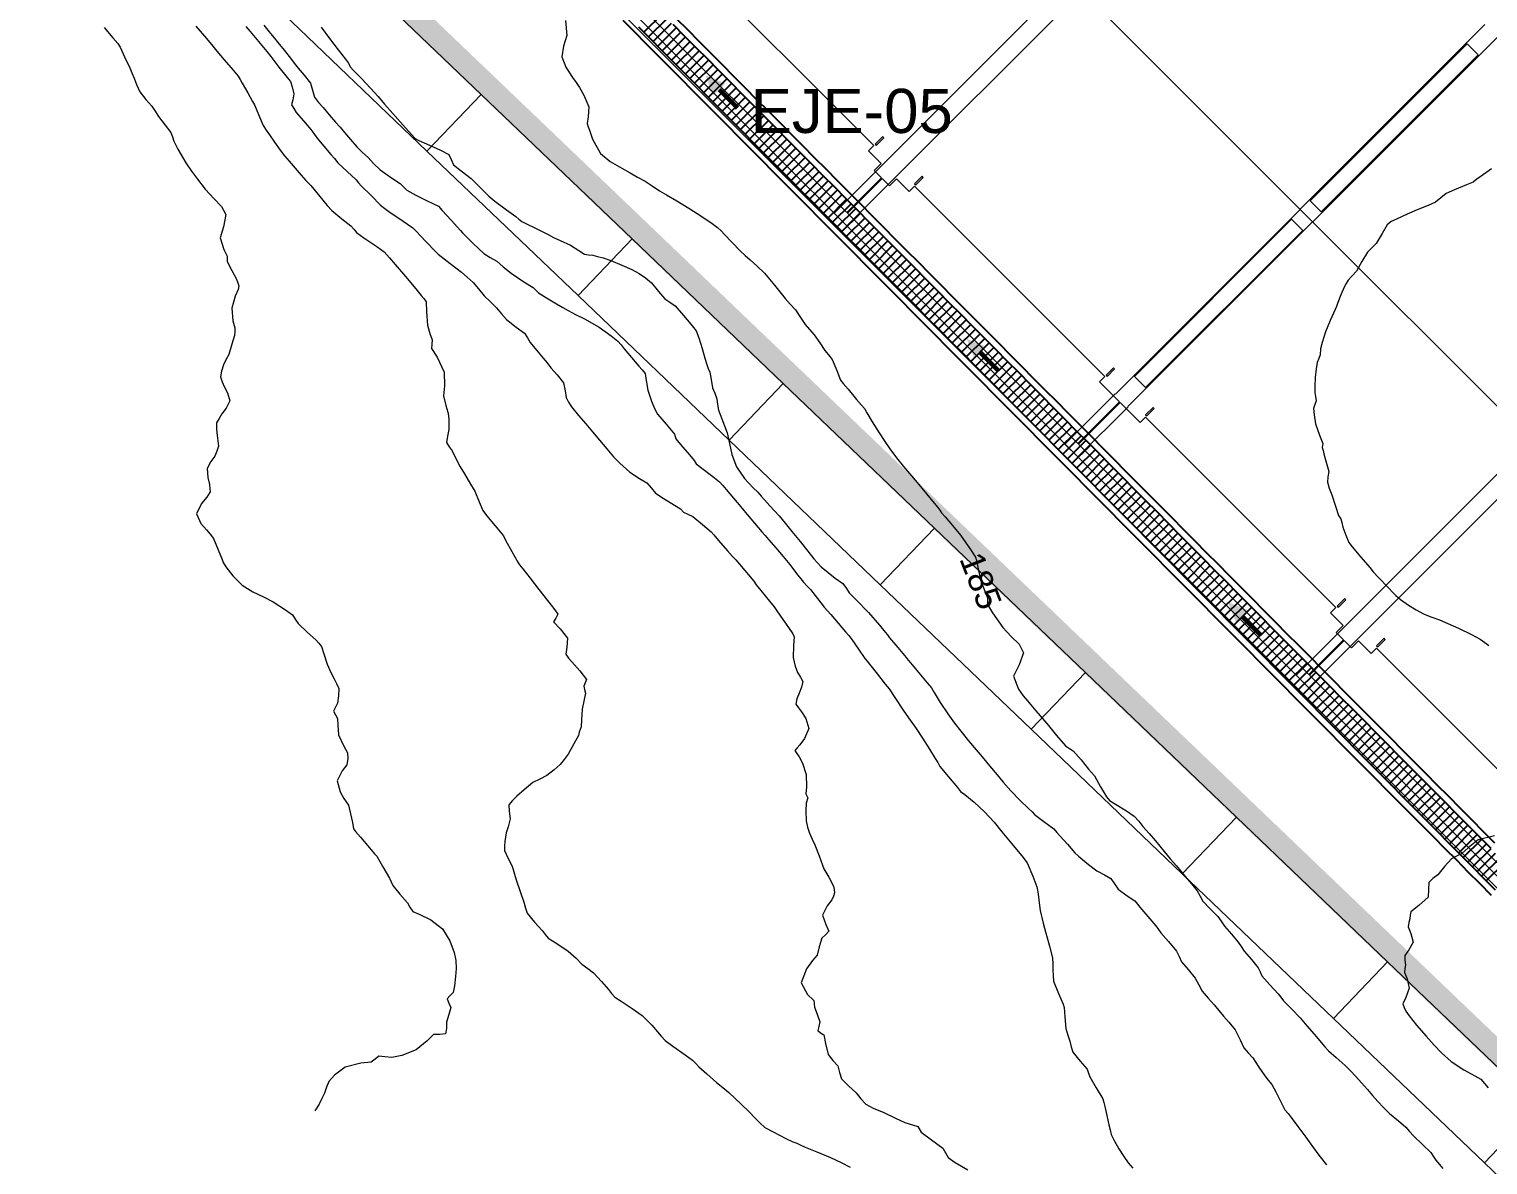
# Model space of a CAD drawing. Header units: metres. Extents: x 354768 to 355417, y 9249536 to 9250102.
# Drawn here: x 354829.6 to 354851.92, y 9249817.13 to 9249834.51 of the extents above; entities that cross this region are included whole.
import ezdxf
from ezdxf.enums import TextEntityAlignment as Align

# ---------------------------------------------------------------- set-up
doc = ezdxf.new("R2010")
doc.units = ezdxf.units.M
doc.header["$LTSCALE"] = 0.25
doc.linetypes.add('DASHED', pattern=[1.524, 1.27, -0.254])
for name, color, linetype, lineweight in [('ARQ-BASE', 8, 'CONTINUOUS', 13), ('ARQ-TECHO', 8, 'CONTINUOUS', 13), ('ARQ-VEREDA', 9, 'CONTINUOUS', 9), ('CUNETA-S1', 5, 'CONTINUOUS', 35), ('LIMITE-INTERV', 1, 'DASHED', 70)]:
    doc.layers.add(name, color=color, linetype=linetype, lineweight=lineweight)
for name, color, linetype, true_color in [('CUN-FLUJO', 1, 'CONTINUOUS', 0xe60000), ('CUN-REJ-BORDE', 4, 'CONTINUOUS', 0x00aae6), ('CUN-REJ-PLATINA', 4, 'CONTINUOUS', 0x78cdf0), ('CURVAS-TXT', 33, 'CONTINUOUS', 0x966e46)]:
    doc.layers.add(name, color=color, linetype=linetype, true_color=true_color)
doc.layers.add('CURVAS', color=33, linetype='CONTINUOUS', lineweight=13, true_color=0xb08860)
doc.layers.add('NUDOS', color=7, linetype='CONTINUOUS')
doc.layers.add('TEXTOS', color=7, linetype='CONTINUOUS')
doc.styles.get("Standard").update_dxf_attribs({"font": 'arial.ttf'})

# ---------------------------------------------------------------- blocks, each defined once
blk = doc.blocks.new('ARQUITECTURA_BASE')
at = {"layer": 'ARQ-BASE'}
for points in [[(354849.202, 9249831.883), (354851.607, 9249834.287)], [(354851.607, 9249834.287), (354851.776, 9249834.117)], [(354851.776, 9249834.117), (354849.372, 9249831.713)], [(354849.372, 9249831.713), (354849.202, 9249831.883)], [(354846.515, 9249829.196), (354848.92, 9249831.6)], [(354848.92, 9249831.6), (354849.089, 9249831.43)], [(354849.089, 9249831.43), (354846.685, 9249829.026)], [(354846.685, 9249829.026), (354846.515, 9249829.196)]]:
    blk.add_lwpolyline(points, dxfattribs=at)
at = {"layer": 'ARQ-TECHO'}
for points in [[(354856.217, 9249824.586), (354834.236, 9249846.566)], [(354852.529, 9249820.898), (354830.457, 9249842.97)], [(354852.529, 9249821.082), (354830.641, 9249842.97)], [(354841.916, 9249831.696), (354849.955, 9249839.735)], [(354850.153, 9249839.537), (354842.114, 9249831.498)], [(354846.222, 9249828.924), (354851.879, 9249834.581)], [(354852.07, 9249834.39), (354846.413, 9249828.733)], [(354848.987, 9249824.625), (354857.026, 9249832.663)], [(354857.224, 9249832.465), (354849.185, 9249824.427)], [(354842.114, 9249831.498), (354841.916, 9249831.696)], [(354845.451, 9249828.16), (354846.218, 9249828.927)], [(354846.218, 9249828.927), (354846.222, 9249828.924)], [(354846.416, 9249828.729), (354845.649, 9249827.962)], [(354846.413, 9249828.733), (354846.416, 9249828.729)], [(354845.649, 9249827.962), (354845.451, 9249828.16)], [(354849.185, 9249824.427), (354848.987, 9249824.625)]]:
    blk.add_lwpolyline(points, dxfattribs=at)
for points in [[(354842.676, 9249832.845), (354842.658, 9249832.862), (354842.545, 9249832.749), (354842.563, 9249832.732), (354842.676, 9249832.845)], [(354843.28, 9249832.24), (354843.263, 9249832.258), (354843.15, 9249832.145), (354843.167, 9249832.127), (354843.28, 9249832.24)], [(354846.211, 9249829.309), (354846.194, 9249829.327), (354846.081, 9249829.214), (354846.098, 9249829.196), (354846.211, 9249829.309)], [(354846.816, 9249828.705), (354846.798, 9249828.722), (354846.685, 9249828.609), (354846.703, 9249828.591), (354846.816, 9249828.705)], [(354849.747, 9249825.774), (354849.729, 9249825.791), (354849.616, 9249825.678), (354849.634, 9249825.66), (354849.747, 9249825.774)], [(354850.351, 9249825.169), (354850.334, 9249825.187), (354850.221, 9249825.074), (354850.238, 9249825.056), (354850.351, 9249825.169)]]:
    blk.add_lwpolyline(points, close=True, dxfattribs=at)
at = {"layer": 'ARQ-VEREDA'}
for points in [[(354833.374, 9249834.857), (354835.686, 9249832.645), (354836.516, 9249833.512), (354834.204, 9249835.724), (354833.374, 9249834.857)], [(354835.686, 9249832.645), (354837.998, 9249830.432), (354838.828, 9249831.299), (354836.516, 9249833.512), (354835.686, 9249832.645)], [(354837.998, 9249830.432), (354840.31, 9249828.22), (354841.14, 9249829.087), (354838.828, 9249831.299), (354837.998, 9249830.432)], [(354840.31, 9249828.22), (354842.622, 9249826.007), (354843.452, 9249826.874), (354841.14, 9249829.087), (354840.31, 9249828.22)], [(354842.622, 9249826.007), (354844.934, 9249823.795), (354845.764, 9249824.662), (354843.452, 9249826.874), (354842.622, 9249826.007)], [(354844.934, 9249823.795), (354847.246, 9249821.583), (354848.076, 9249822.45), (354845.764, 9249824.662), (354844.934, 9249823.795)], [(354847.246, 9249821.583), (354849.558, 9249819.37), (354850.388, 9249820.237), (354848.076, 9249822.45), (354847.246, 9249821.583)], [(354849.558, 9249819.37), (354851.87, 9249817.158), (354852.7, 9249818.025), (354850.388, 9249820.237), (354849.558, 9249819.37)], [(354851.87, 9249817.158), (354854.182, 9249814.945), (354855.012, 9249815.812), (354852.7, 9249818.025), (354851.87, 9249817.158)]]:
    blk.add_lwpolyline(points, close=True, dxfattribs=at)
for points in [[(354839.614, 9249835.645), (354842.527, 9249832.732)], [(354842.112, 9249831.704), (354838.587, 9249835.229)], [(354842.527, 9249832.732), (354842.442, 9249832.647)], [(354842.442, 9249832.647), (354842.637, 9249832.452)], [(354842.637, 9249832.452), (354842.531, 9249832.346)], [(354842.642, 9249832.235), (354842.112, 9249831.704)], [(354842.531, 9249832.346), (354842.642, 9249832.235)], [(354842.653, 9249832.224), (354842.123, 9249831.694)], [(354842.764, 9249832.113), (354842.653, 9249832.224)], [(354842.87, 9249832.219), (354842.764, 9249832.113)], [(354843.065, 9249832.024), (354842.87, 9249832.219)], [(354843.15, 9249832.109), (354843.065, 9249832.024)], [(354846.063, 9249829.196), (354843.15, 9249832.109)], [(354842.123, 9249831.694), (354845.647, 9249828.169)], [(354845.978, 9249829.111), (354846.063, 9249829.196)], [(354846.284, 9249828.805), (354845.978, 9249829.111)], [(354845.647, 9249828.169), (354846.284, 9249828.805)], [(354845.658, 9249828.158), (354846.294, 9249828.795)], [(354846.294, 9249828.795), (354846.6, 9249828.489)], [(354846.6, 9249828.489), (354846.685, 9249828.574)], [(354846.685, 9249828.574), (354849.598, 9249825.66)], [(354849.183, 9249824.633), (354845.658, 9249828.158)], [(354849.598, 9249825.66), (354849.514, 9249825.576)], [(354849.514, 9249825.576), (354849.708, 9249825.381)], [(354849.708, 9249825.381), (354849.602, 9249825.275)], [(354849.713, 9249825.164), (354849.183, 9249824.633)], [(354849.724, 9249825.153), (354849.194, 9249824.623)], [(354849.602, 9249825.275), (354849.713, 9249825.164)], [(354849.835, 9249825.042), (354849.724, 9249825.153)], [(354849.941, 9249825.148), (354849.835, 9249825.042)], [(354850.136, 9249824.953), (354849.941, 9249825.148)], [(354850.221, 9249825.038), (354850.136, 9249824.953)], [(354853.134, 9249822.125), (354850.221, 9249825.038)], [(354849.194, 9249824.623), (354852.724, 9249821.093)]]:
    blk.add_lwpolyline(points, dxfattribs=at)
blk = doc.blocks.new('CURVAS_DE_NIVEL')
at = {"layer": 'CURVAS'}
for points in [[(354830.746, 9249834.534), (354830.879, 9249834.377), (354830.952, 9249834.29), (354830.991, 9249834.235), (354831.059, 9249834.089), (354831.137, 9249833.919), (354831.171, 9249833.84), (354831.204, 9249833.761), (354831.239, 9249833.664), (354831.289, 9249833.551), (354831.383, 9249833.436), (354831.473, 9249833.334), (354831.525, 9249833.253), (354831.577, 9249833.172), (354831.678, 9249833.043), (354831.767, 9249832.927), (354831.789, 9249832.863), (354831.81, 9249832.797), (354831.872, 9249832.675), (354831.993, 9249832.464), (354832.081, 9249832.336), (354832.174, 9249832.213), (354832.292, 9249832.062), (354832.427, 9249831.915), (354832.541, 9249831.798), (354832.606, 9249831.673), (354832.571, 9249831.485), (354832.519, 9249831.317), (354832.576, 9249831.138), (354832.629, 9249831.038), (354832.627, 9249830.953), (354832.698, 9249830.819), (354832.772, 9249830.682), (354832.79, 9249830.63), (354832.804, 9249830.584), (354832.796, 9249830.525), (354832.75, 9249830.424), (354832.697, 9249830.238), (354832.717, 9249830.045), (354832.746, 9249829.938), (354832.744, 9249829.879), (354832.74, 9249829.824), (354832.701, 9249829.691), (354832.651, 9249829.532), (354832.61, 9249829.451), (354832.57, 9249829.371), (354832.542, 9249829.276), (354832.527, 9249829.188), (354832.552, 9249829.113), (354832.584, 9249829.039), (354832.633, 9249828.942), (354832.668, 9249828.821), (354832.613, 9249828.707), (354832.548, 9249828.621), (354832.504, 9249828.553), (354832.467, 9249828.483), (354832.466, 9249828.389), (354832.473, 9249828.291), (354832.485, 9249828.207), (354832.493, 9249828.126), (354832.471, 9249828.049), (354832.44, 9249827.974), (354832.379, 9249827.891), (354832.32, 9249827.786), (354832.334, 9249827.647), (354832.359, 9249827.541), (354832.364, 9249827.482), (354832.367, 9249827.427), (354832.316, 9249827.345), (354832.234, 9249827.249), (354832.158, 9249827.09), (354832.227, 9249826.946), (354832.313, 9249826.848), (354832.368, 9249826.781), (354832.42, 9249826.713), (354832.491, 9249826.541), (354832.549, 9249826.393), (354832.568, 9249826.346), (354832.61, 9249826.282), (354832.716, 9249826.145), (354832.859, 9249826.001), (354833.019, 9249825.897), (354833.183, 9249825.82), (354833.332, 9249825.745), (354833.522, 9249825.623), (354833.628, 9249825.546), (354833.671, 9249825.48), (354833.713, 9249825.412), (354833.853, 9249825.283), (354833.99, 9249825.16), (354834.033, 9249825.112), (354834.072, 9249825.062), (354834.109, 9249824.947), (354834.16, 9249824.791), (354834.217, 9249824.664), (354834.263, 9249824.568), (354834.303, 9249824.495), (354834.337, 9249824.421), (354834.332, 9249824.304), (354834.317, 9249824.195), (354834.284, 9249824.132), (354834.257, 9249824.073), (354834.285, 9249824.017), (354834.318, 9249823.961), (354834.32, 9249823.858), (354834.334, 9249823.711), (354834.41, 9249823.548), (354834.471, 9249823.436), (354834.473, 9249823.345), (354834.46, 9249823.25), (354834.389, 9249823.159), (354834.314, 9249823.003), (354834.359, 9249822.839), (354834.416, 9249822.736), (354834.45, 9249822.685), (354834.483, 9249822.634), (354834.517, 9249822.5), (354834.548, 9249822.37), (354834.56, 9249822.273), (354834.594, 9249822.232), (354834.67, 9249822.143), (354834.807, 9249821.98), (354834.882, 9249821.89), (354834.917, 9249821.85), (354835.011, 9249821.689), (354835.111, 9249821.516), (354835.136, 9249821.459), (354835.162, 9249821.403), (354835.271, 9249821.273), (354835.386, 9249821.138), (354835.426, 9249821.071), (354835.469, 9249821.008), (354835.564, 9249820.966), (354835.744, 9249820.879), (354835.922, 9249820.74), (354836.037, 9249820.557), (354836.101, 9249820.379), (354836.129, 9249820.256), (354836.133, 9249820.134), (354836.121, 9249820.011), (354836.106, 9249819.867), (354836.087, 9249819.767), (354836.038, 9249819.717), (354835.994, 9249819.667), (354836.02, 9249819.603), (354836.05, 9249819.535), (354836.021, 9249819.43), (354835.985, 9249819.312), (354835.983, 9249819.215), (354835.969, 9249819.132), (354835.883, 9249819.124), (354835.786, 9249819.121), (354835.69, 9249819.026), (354835.522, 9249818.887), (354835.303, 9249818.804), (354835.146, 9249818.773), (354835.04, 9249818.782), (354834.951, 9249818.789), (354834.891, 9249818.746), (354834.831, 9249818.701), (354834.672, 9249818.682), (354834.435, 9249818.624), (354834.271, 9249818.503), (354834.184, 9249818.402), (354834.148, 9249818.315), (354834.118, 9249818.225), (354834.078, 9249818.142), (354834.037, 9249818.059), (354833.97, 9249817.955)], [(354832.15, 9249834.558), (354832.282, 9249834.403), (354832.389, 9249834.275), (354832.472, 9249834.176), (354832.584, 9249834.043), (354832.721, 9249833.882), (354832.794, 9249833.793), (354832.827, 9249833.738), (354832.859, 9249833.682), (354832.942, 9249833.537), (354833.018, 9249833.404), (354833.046, 9249833.351), (354833.105, 9249833.205), (354833.177, 9249833.036), (354833.226, 9249832.964), (354833.278, 9249832.894), (354833.352, 9249832.783), (354833.437, 9249832.659), (354833.506, 9249832.574), (354833.577, 9249832.492), (354833.668, 9249832.384), (354833.759, 9249832.276), (354833.833, 9249832.196), (354833.907, 9249832.115), (354834.002, 9249832.003), (354834.094, 9249831.893), (354834.16, 9249831.811), (354834.229, 9249831.733), (354834.384, 9249831.608), (354834.521, 9249831.502), (354834.565, 9249831.45), (354834.609, 9249831.399), (354834.722, 9249831.318), (354834.918, 9249831.183), (354835.03, 9249831.103), (354835.071, 9249831.058), (354835.112, 9249831.01), (354835.2, 9249830.909), (354835.359, 9249830.724), (354835.515, 9249830.535), (354835.599, 9249830.432), (354835.638, 9249830.386), (354835.673, 9249830.339), (354835.68, 9249830.182), (354835.693, 9249829.982), (354835.732, 9249829.851), (354835.764, 9249829.757), (354835.759, 9249829.689), (354835.755, 9249829.622), (354835.84, 9249829.488), (354835.947, 9249829.258), (354835.953, 9249829.053), (354835.939, 9249828.897), (354835.973, 9249828.749), (354836.003, 9249828.65), (354836.013, 9249828.593), (354836.022, 9249828.535), (354836.022, 9249828.463), (354836.019, 9249828.382), (354835.999, 9249828.282), (354835.985, 9249828.183), (354836.024, 9249828.118), (354836.071, 9249828.054), (354836.124, 9249827.947), (354836.192, 9249827.811), (354836.259, 9249827.702), (354836.318, 9249827.609), (354836.369, 9249827.523), (354836.418, 9249827.437), (354836.485, 9249827.276), (354836.54, 9249827.142), (354836.599, 9249827.067), (354836.729, 9249826.909), (354836.856, 9249826.754), (354836.889, 9249826.687), (354836.984, 9249826.518), (354837.077, 9249826.352), (354837.104, 9249826.309), (354837.152, 9249826.248), (354837.264, 9249826.105), (354837.397, 9249825.934), (354837.53, 9249825.766), (354837.642, 9249825.624), (354837.689, 9249825.554), (354837.656, 9249825.497), (354837.623, 9249825.439), (354837.722, 9249825.332), (354837.836, 9249825.187), (354837.829, 9249825.049), (354837.811, 9249824.944), (354837.854, 9249824.884), (354837.905, 9249824.826), (354838.024, 9249824.689), (354838.13, 9249824.559), (354838.109, 9249824.508), (354838.085, 9249824.456), (354838.098, 9249824.402), (354838.112, 9249824.347), (354838.091, 9249824.25), (354838.062, 9249824.103), (354838.049, 9249823.94), (354838.044, 9249823.832), (354838.015, 9249823.752), (354838.003, 9249823.701), (354837.935, 9249823.572), (354837.847, 9249823.412), (354837.788, 9249823.332), (354837.723, 9249823.257), (354837.631, 9249823.173), (354837.519, 9249823.085), (354837.411, 9249823.032), (354837.304, 9249822.979), (354837.172, 9249822.869), (354837.063, 9249822.769), (354836.993, 9249822.706), (354836.937, 9249822.638), (354836.944, 9249822.539), (354836.957, 9249822.423), (354836.927, 9249822.304), (354836.897, 9249822.211), (354836.887, 9249822.143), (354836.879, 9249822.075), (354836.874, 9249822.006), (354836.874, 9249821.937), (354836.929, 9249821.818), (354836.983, 9249821.711), (354837.003, 9249821.646), (354837.024, 9249821.578), (354837.053, 9249821.489), (354837.112, 9249821.311), (354837.172, 9249821.135), (354837.194, 9249821.057), (354837.221, 9249820.981), (354837.333, 9249820.844), (354837.447, 9249820.713), (354837.494, 9249820.655), (354837.543, 9249820.599), (354837.672, 9249820.517), (354837.849, 9249820.398), (354837.967, 9249820.289), (354838.058, 9249820.2), (354838.147, 9249820.135), (354838.234, 9249820.068), (354838.358, 9249819.932), (354838.463, 9249819.811), (354838.512, 9249819.75), (354838.563, 9249819.692), (354838.657, 9249819.632), (354838.827, 9249819.523), (354838.981, 9249819.412), (354839.128, 9249819.264), (354839.212, 9249819.164), (354839.27, 9249819.097), (354839.331, 9249819.032), (354839.449, 9249818.945), (354839.639, 9249818.81), (354839.75, 9249818.73), (354839.799, 9249818.68), (354839.847, 9249818.629), (354839.967, 9249818.519), (354840.117, 9249818.386), (354840.212, 9249818.311), (354840.307, 9249818.235), (354840.4, 9249818.149), (354840.499, 9249818.054), (354840.615, 9249817.941), (354840.71, 9249817.845), (354840.782, 9249817.771), (354840.857, 9249817.702), (354840.986, 9249817.631), (354841.18, 9249817.533), (354841.284, 9249817.482), (354841.348, 9249817.462), (354841.4, 9249817.432), (354841.476, 9249817.401), (354841.652, 9249817.329), (354841.86, 9249817.239), (354842.026, 9249817.162), (354842.164, 9249817.094)], [(354832.915, 9249834.549), (354832.978, 9249834.472), (354833.107, 9249834.319), (354833.236, 9249834.166), (354833.295, 9249834.09), (354833.421, 9249833.93), (354833.544, 9249833.772), (354833.595, 9249833.71), (354833.623, 9249833.627), (354833.649, 9249833.521), (354833.631, 9249833.431), (354833.615, 9249833.353), (354833.646, 9249833.294), (354833.686, 9249833.237), (354833.795, 9249833.107), (354833.909, 9249832.973), (354833.955, 9249832.911), (354834.001, 9249832.848), (354834.107, 9249832.721), (354834.217, 9249832.592), (354834.269, 9249832.529), (354834.323, 9249832.466), (354834.466, 9249832.331), (354834.6, 9249832.205), (354834.639, 9249832.158), (354834.678, 9249832.112), (354834.83, 9249831.962), (354834.977, 9249831.818), (354835.04, 9249831.763), (354835.123, 9249831.706), (354835.256, 9249831.615), (354835.388, 9249831.526), (354835.47, 9249831.471), (354835.519, 9249831.417), (354835.665, 9249831.266), (354835.816, 9249831.109), (354835.858, 9249831.069), (354835.902, 9249831.029), (354836.04, 9249830.922), (354836.212, 9249830.789), (354836.303, 9249830.713), (354836.391, 9249830.633), (354836.473, 9249830.536), (354836.562, 9249830.43), (354836.659, 9249830.335), (354836.749, 9249830.247), (354836.825, 9249830.154), (354836.904, 9249830.064), (354837.052, 9249829.95), (354837.177, 9249829.856), (354837.222, 9249829.786), (354837.265, 9249829.715), (354837.362, 9249829.598), (354837.466, 9249829.477), (354837.523, 9249829.402), (354837.581, 9249829.327), (354837.679, 9249829.22), (354837.776, 9249829.095), (354837.803, 9249828.973), (354837.817, 9249828.872), (354837.853, 9249828.8), (354837.896, 9249828.73), (354838.005, 9249828.599), (354838.115, 9249828.47), (354838.167, 9249828.409), (354838.218, 9249828.348), (354838.328, 9249828.218), (354838.438, 9249828.087), (354838.489, 9249828.026), (354838.54, 9249827.966), (354838.637, 9249827.868), (354838.791, 9249827.731), (354838.94, 9249827.635), (354839.049, 9249827.567), (354839.116, 9249827.488), (354839.183, 9249827.408), (354839.3, 9249827.33), (354839.473, 9249827.224), (354839.565, 9249827.169), (354839.612, 9249827.116), (354839.676, 9249827.089), (354839.756, 9249827.052), (354839.905, 9249826.93), (354840.035, 9249826.818), (354840.075, 9249826.77), (354840.15, 9249826.684), (354840.287, 9249826.528), (354840.363, 9249826.441), (354840.413, 9249826.387), (354840.551, 9249826.223), (354840.688, 9249826.06), (354840.725, 9249826.005), (354840.797, 9249825.917), (354840.927, 9249825.756), (354840.998, 9249825.668), (354841.031, 9249825.624), (354841.097, 9249825.528), (354841.22, 9249825.353), (354841.286, 9249825.257), (354841.308, 9249825.211), (354841.297, 9249825.078), (354841.293, 9249824.892), (354841.323, 9249824.762), (354841.357, 9249824.663), (354841.403, 9249824.594), (354841.441, 9249824.525), (354841.417, 9249824.44), (354841.381, 9249824.349), (354841.349, 9249824.259), (354841.331, 9249824.18), (354841.372, 9249824.121), (354841.42, 9249824.062), (354841.483, 9249823.96), (354841.532, 9249823.808), (354841.466, 9249823.652), (354841.395, 9249823.556), (354841.353, 9249823.513), (354841.317, 9249823.471), (354841.346, 9249823.424), (354841.381, 9249823.375), (354841.432, 9249823.274), (354841.491, 9249823.101), (354841.494, 9249822.916), (354841.484, 9249822.808), (354841.516, 9249822.744), (354841.492, 9249822.666), (354841.486, 9249822.544), (354841.487, 9249822.392), (354841.511, 9249822.297), (354841.543, 9249822.204), (354841.581, 9249822.115), (354841.621, 9249822.026), (354841.687, 9249821.856), (354841.741, 9249821.717), (354841.762, 9249821.659), (354841.835, 9249821.529), (354841.91, 9249821.393), (354841.919, 9249821.342), (354841.923, 9249821.29), (354841.906, 9249821.238), (354841.884, 9249821.184), (354841.813, 9249821.093), (354841.741, 9249820.951), (354841.788, 9249820.805), (354841.838, 9249820.704), (354841.787, 9249820.651), (354841.73, 9249820.597), (354841.691, 9249820.463), (354841.658, 9249820.339), (354841.624, 9249820.296), (354841.589, 9249820.254), (354841.494, 9249820.127), (354841.413, 9249819.914), (354841.512, 9249819.736), (354841.608, 9249819.643), (354841.613, 9249819.593), (354841.617, 9249819.542), (354841.659, 9249819.433), (354841.7, 9249819.316), (354841.682, 9249819.246), (354841.667, 9249819.183), (354841.711, 9249819.15), (354841.759, 9249819.116), (354841.785, 9249818.983), (354841.827, 9249818.815), (354841.9, 9249818.725), (354841.972, 9249818.642), (354842.001, 9249818.541), (354842.031, 9249818.442), (354842.137, 9249818.335), (354842.256, 9249818.228), (354842.326, 9249818.138), (354842.401, 9249818.056), (354842.517, 9249817.997), (354842.677, 9249817.929), (354842.859, 9249817.84), (354842.998, 9249817.775), (354843.116, 9249817.74), (354843.2, 9249817.715), (354843.25, 9249817.629), (354843.41, 9249817.512), (354843.581, 9249817.382), (354843.62, 9249817.31), (354843.661, 9249817.239), (354843.768, 9249817.162), (354843.962, 9249817.05)], [(354833.187, 9249834.571), (354833.289, 9249834.445), (354833.347, 9249834.377), (354833.405, 9249834.308), (354833.499, 9249834.188), (354833.596, 9249834.064), (354833.654, 9249833.989), (354833.713, 9249833.914), (354833.808, 9249833.806), (354833.903, 9249833.683), (354833.935, 9249833.575), (354833.964, 9249833.471), (354834.027, 9249833.389), (354834.098, 9249833.312), (354834.191, 9249833.201), (354834.286, 9249833.089), (354834.356, 9249833.009), (354834.426, 9249832.929), (354834.513, 9249832.823), (354834.611, 9249832.709), (354834.696, 9249832.626), (354834.784, 9249832.544), (354834.87, 9249832.452), (354834.969, 9249832.356), (354835.142, 9249832.236), (354835.277, 9249832.147), (354835.326, 9249832.096), (354835.376, 9249832.046), (354835.516, 9249831.971), (354835.678, 9249831.89), (354835.786, 9249831.839), (354835.862, 9249831.802), (354835.92, 9249831.737), (354836.057, 9249831.585), (354836.197, 9249831.43), (354836.232, 9249831.391), (354836.268, 9249831.353), (354836.394, 9249831.228), (354836.554, 9249831.077), (354836.653, 9249831.016), (354836.753, 9249830.957), (354836.852, 9249830.874), (354836.972, 9249830.775), (354837.169, 9249830.645), (354837.311, 9249830.554), (354837.352, 9249830.516), (354837.394, 9249830.477), (354837.517, 9249830.399), (354837.667, 9249830.306), (354837.767, 9249830.248), (354837.845, 9249830.204), (354837.903, 9249830.174), (354837.961, 9249830.144), (354838.098, 9249830.076), (354838.321, 9249829.951), (354838.507, 9249829.818), (354838.608, 9249829.734), (354838.657, 9249829.678), (354838.704, 9249829.62), (354838.817, 9249829.486), (354838.931, 9249829.352), (354838.981, 9249829.296), (354839.027, 9249829.238), (354839.043, 9249829.133), (354839.066, 9249828.985), (354839.122, 9249828.816), (354839.166, 9249828.702), (354839.215, 9249828.618), (354839.347, 9249828.462), (354839.476, 9249828.309), (354839.495, 9249828.239), (354839.568, 9249828.151), (354839.702, 9249827.993), (354839.775, 9249827.907), (354839.805, 9249827.858), (354839.895, 9249827.79), (354840.063, 9249827.663), (354840.165, 9249827.582), (354840.216, 9249827.524), (354840.265, 9249827.464), (354840.376, 9249827.332), (354840.488, 9249827.2), (354840.538, 9249827.141), (354840.589, 9249827.081), (354840.7, 9249826.95), (354840.811, 9249826.818), (354840.861, 9249826.759), (354840.911, 9249826.699), (354841.023, 9249826.57), (354841.137, 9249826.439), (354841.189, 9249826.378), (354841.241, 9249826.316), (354841.344, 9249826.18), (354841.447, 9249826.047), (354841.501, 9249825.991), (354841.555, 9249825.935), (354841.662, 9249825.798), (354841.767, 9249825.662), (354841.817, 9249825.608), (354841.868, 9249825.553), (354841.981, 9249825.419), (354842.094, 9249825.284), (354842.143, 9249825.228), (354842.19, 9249825.171), (354842.292, 9249825.021), (354842.388, 9249824.878), (354842.424, 9249824.835), (354842.46, 9249824.793), (354842.58, 9249824.638), (354842.698, 9249824.485), (354842.759, 9249824.413), (354842.835, 9249824.295), (354842.983, 9249824.071), (354843.079, 9249823.935), (354843.171, 9249823.807), (354843.271, 9249823.661), (354843.379, 9249823.491), (354843.466, 9249823.348), (354843.503, 9249823.285), (354843.533, 9249823.227), (354843.669, 9249823.066), (354843.806, 9249822.904), (354843.854, 9249822.844), (354843.918, 9249822.794), (354844.06, 9249822.678), (354844.221, 9249822.531), (354844.366, 9249822.372), (354844.485, 9249822.226), (354844.56, 9249822.131), (354844.635, 9249822.042), (354844.709, 9249821.953), (354844.79, 9249821.859), (354844.871, 9249821.749), (354844.96, 9249821.547), (354845.022, 9249821.381), (354845.034, 9249821.306), (354845.043, 9249821.23), (354845.054, 9249821.136), (354845.071, 9249821.022), (354845.119, 9249820.828), (354845.16, 9249820.675), (354845.175, 9249820.624), (354845.216, 9249820.476), (354845.26, 9249820.296), (354845.264, 9249820.2), (354845.265, 9249820.11), (354845.268, 9249820.024), (354845.275, 9249819.94), (354845.351, 9249819.752), (354845.422, 9249819.588), (354845.437, 9249819.537), (354845.447, 9249819.394), (354845.464, 9249819.214), (354845.495, 9249819.114), (354845.527, 9249819.023), (354845.546, 9249818.935), (354845.57, 9249818.851), (354845.683, 9249818.713), (354845.79, 9249818.59), (354845.811, 9249818.532), (354845.831, 9249818.473), (354845.93, 9249818.305), (354846.028, 9249818.137), (354846.045, 9249818.08), (354846.059, 9249818.023), (354846.091, 9249817.885), (354846.124, 9249817.739), (354846.14, 9249817.666), (354846.159, 9249817.594), (354846.206, 9249817.499), (354846.277, 9249817.371), (354846.351, 9249817.257), (354846.42, 9249817.16), (354846.487, 9249817.076)], [(354834.065, 9249834.54), (354834.196, 9249834.368), (354834.327, 9249834.196), (354834.437, 9249834.052), (354834.484, 9249833.989), (354834.51, 9249833.932), (354834.562, 9249833.878), (354834.682, 9249833.754), (354834.822, 9249833.605), (354834.938, 9249833.478), (354835.038, 9249833.364), (354835.164, 9249833.221), (354835.318, 9249833.047), (354835.448, 9249832.9), (354835.505, 9249832.837), (354835.561, 9249832.804), (354835.677, 9249832.754), (354835.892, 9249832.657), (354836.022, 9249832.59), (354836.057, 9249832.513), (354836.09, 9249832.432), (354836.21, 9249832.34), (354836.364, 9249832.224), (354836.46, 9249832.129), (354836.547, 9249832.039), (354836.635, 9249831.956), (354836.726, 9249831.877), (354836.903, 9249831.745), (354837.046, 9249831.641), (354837.091, 9249831.604), (354837.136, 9249831.568), (354837.22, 9249831.527), (354837.339, 9249831.471), (354837.458, 9249831.41), (354837.54, 9249831.367), (354837.62, 9249831.322), (354837.726, 9249831.278), (354837.881, 9249831.206), (354838.009, 9249831.125), (354838.095, 9249831.068), (354838.158, 9249831.057), (354838.222, 9249831.049), (354838.297, 9249831.031), (354838.382, 9249831.009), (354838.499, 9249830.967), (354838.67, 9249830.899), (354838.82, 9249830.832), (354838.936, 9249830.771), (354839.032, 9249830.703), (354839.122, 9249830.626), (354839.231, 9249830.497), (354839.327, 9249830.382), (354839.405, 9249830.33), (354839.483, 9249830.277), (354839.61, 9249830.13), (354839.722, 9249829.994), (354839.765, 9249829.945), (354839.806, 9249829.895), (354839.846, 9249829.784), (354839.898, 9249829.624), (354839.94, 9249829.476), (354839.967, 9249829.377), (354839.991, 9249829.318), (354840.014, 9249829.259), (354840.034, 9249829.148), (354840.058, 9249829.021), (354840.09, 9249828.937), (354840.121, 9249828.853), (354840.135, 9249828.765), (354840.149, 9249828.677), (354840.198, 9249828.547), (354840.278, 9249828.331), (354840.314, 9249828.171), (354840.35, 9249828.001), (354840.422, 9249827.814), (354840.548, 9249827.631), (354840.679, 9249827.491), (354840.75, 9249827.422), (354840.8, 9249827.363), (354840.851, 9249827.305), (354840.935, 9249827.215), (354841.076, 9249827.061), (354841.17, 9249826.948), (354841.272, 9249826.822), (354841.397, 9249826.668), (354841.514, 9249826.52), (354841.608, 9249826.402), (354841.719, 9249826.283), (354841.933, 9249826.109), (354842.052, 9249826.026), (354842.105, 9249825.948), (354842.147, 9249825.884), (354842.254, 9249825.778), (354842.446, 9249825.581), (354842.613, 9249825.388), (354842.698, 9249825.282), (354842.732, 9249825.239), (354842.765, 9249825.196), (354842.893, 9249825.045), (354843.02, 9249824.894), (354843.052, 9249824.852), (354843.084, 9249824.811), (354843.213, 9249824.657), (354843.342, 9249824.505), (354843.406, 9249824.428), (354843.447, 9249824.358), (354843.54, 9249824.207), (354843.656, 9249824.03), (354843.761, 9249823.886), (354843.858, 9249823.765), (354843.976, 9249823.619), (354844.09, 9249823.481), (354844.182, 9249823.373), (354844.298, 9249823.237), (354844.415, 9249823.096), (354844.507, 9249822.983), (354844.621, 9249822.855), (354844.766, 9249822.704), (354844.893, 9249822.582), (354844.948, 9249822.53), (354844.983, 9249822.488), (354845.126, 9249822.385), (354845.28, 9249822.27), (354845.328, 9249822.217), (354845.374, 9249822.163), (354845.487, 9249822.036), (354845.604, 9249821.906), (354845.66, 9249821.852), (354845.717, 9249821.799), (354845.81, 9249821.723), (354845.936, 9249821.63), (354846.054, 9249821.567), (354846.152, 9249821.511), (354846.21, 9249821.429), (354846.266, 9249821.345), (354846.401, 9249821.246), (354846.519, 9249821.167), (354846.559, 9249821.12), (354846.598, 9249821.073), (354846.719, 9249820.93), (354846.841, 9249820.784), (354846.88, 9249820.731), (354846.919, 9249820.679), (354847.036, 9249820.546), (354847.16, 9249820.399), (354847.198, 9249820.318), (354847.236, 9249820.236), (354847.334, 9249820.118), (354847.443, 9249819.983), (354847.497, 9249819.884), (354847.552, 9249819.785), (354847.643, 9249819.679), (354847.735, 9249819.576), (354847.805, 9249819.489), (354847.875, 9249819.402), (354847.96, 9249819.31), (354848.056, 9249819.193), (354848.131, 9249819.041), (354848.188, 9249818.918), (354848.255, 9249818.841), (354848.325, 9249818.765), (354848.42, 9249818.623), (354848.507, 9249818.49), (354848.563, 9249818.425), (354848.618, 9249818.358), (354848.678, 9249818.244), (354848.768, 9249818.064), (354848.817, 9249817.968), (354848.868, 9249817.915), (354848.913, 9249817.854), (354849.014, 9249817.716), (354849.136, 9249817.552), (354849.241, 9249817.408), (354849.338, 9249817.278), (354849.455, 9249817.126)], [(354837.807, 9249834.643), (354837.825, 9249834.414), (354837.776, 9249834.248), (354837.748, 9249834.089), (354837.812, 9249833.927), (354837.912, 9249833.768), (354837.967, 9249833.692), (354838.018, 9249833.619), (354838.088, 9249833.498), (354838.165, 9249833.32), (354838.155, 9249833.166), (354838.136, 9249833.064), (354838.152, 9249833.014), (354838.172, 9249832.965), (354838.217, 9249832.829), (354838.342, 9249832.609), (354838.491, 9249832.486), (354838.667, 9249832.382), (354838.795, 9249832.312), (354838.91, 9249832.247), (354839.025, 9249832.182), (354839.134, 9249832.11), (354839.243, 9249832.036), (354839.352, 9249831.973), (354839.508, 9249831.884), (354839.696, 9249831.77), (354839.891, 9249831.644), (354840.051, 9249831.534), (354840.131, 9249831.477), (354840.188, 9249831.424), (354840.242, 9249831.369), (354840.354, 9249831.249), (354840.479, 9249831.116), (354840.555, 9249831.048), (354840.632, 9249830.981), (354840.738, 9249830.884), (354840.851, 9249830.776), (354840.929, 9249830.686), (354841.004, 9249830.594), (354841.086, 9249830.491), (354841.168, 9249830.389), (354841.247, 9249830.301), (354841.324, 9249830.212), (354841.401, 9249830.098), (354841.472, 9249829.992), (354841.543, 9249829.912), (354841.613, 9249829.833), (354841.697, 9249829.707), (354841.773, 9249829.591), (354841.832, 9249829.524), (354841.888, 9249829.454), (354841.957, 9249829.285), (354842.013, 9249829.139), (354842.058, 9249829.085), (354842.131, 9249828.999), (354842.262, 9249828.843), (354842.335, 9249828.757), (354842.38, 9249828.703), (354842.417, 9249828.64), (354842.501, 9249828.498), (354842.606, 9249828.331), (354842.694, 9249828.197), (354842.772, 9249828.087), (354842.874, 9249827.951), (354842.98, 9249827.817), (354843.072, 9249827.707), (354843.188, 9249827.57), (354843.331, 9249827.398), (354843.451, 9249827.254), (354843.506, 9249827.188), (354843.535, 9249827.146), (354843.563, 9249827.105), (354843.617, 9249827.044), (354843.73, 9249826.914), (354843.851, 9249826.765), (354844.003, 9249826.548), (354844.079, 9249826.429), (354844.094, 9249826.379), (354844.108, 9249826.328), (354844.127, 9249826.226), (354844.163, 9249826.067), (354844.223, 9249825.908), (354844.265, 9249825.806), (354844.265, 9249825.755), (354844.265, 9249825.704), (354844.342, 9249825.579), (354844.501, 9249825.351), (354844.628, 9249825.216), (354844.752, 9249825.097), (354844.818, 9249824.965), (354844.748, 9249824.78), (354844.664, 9249824.605), (354844.737, 9249824.409), (354844.813, 9249824.306), (354844.875, 9249824.232), (354845.005, 9249824.078), (354845.135, 9249823.924), (354845.197, 9249823.85), (354845.323, 9249823.699), (354845.457, 9249823.542), (354845.518, 9249823.502), (354845.578, 9249823.463), (354845.696, 9249823.325), (354845.811, 9249823.186), (354845.856, 9249823.134), (354845.9, 9249823.08), (354845.996, 9249822.916), (354846.084, 9249822.762), (354846.133, 9249822.706), (354846.224, 9249822.65), (354846.393, 9249822.544), (354846.508, 9249822.466), (354846.579, 9249822.389), (354846.644, 9249822.307), (354846.74, 9249822.197), (354846.835, 9249822.087), (354846.902, 9249822.006), (354846.969, 9249821.925), (354847.062, 9249821.814), (354847.156, 9249821.703), (354847.222, 9249821.623), (354847.288, 9249821.543), (354847.387, 9249821.428), (354847.476, 9249821.32), (354847.519, 9249821.242), (354847.563, 9249821.165), (354847.675, 9249821.047), (354847.789, 9249820.929), (354847.842, 9249820.856), (354847.894, 9249820.782), (354847.999, 9249820.657), (354848.1, 9249820.537), (354848.146, 9249820.469), (354848.193, 9249820.401), (354848.305, 9249820.27), (354848.41, 9249820.145), (354848.437, 9249820.084), (354848.466, 9249820.023), (354848.588, 9249819.884), (354848.712, 9249819.746), (354848.755, 9249819.693), (354848.797, 9249819.64), (354848.921, 9249819.511), (354849.05, 9249819.377), (354849.102, 9249819.316), (354849.153, 9249819.255), (354849.265, 9249819.127), (354849.377, 9249818.998), (354849.43, 9249818.934), (354849.484, 9249818.872), (354849.602, 9249818.77), (354849.74, 9249818.65), (354849.822, 9249818.567), (354849.901, 9249818.482), (354849.988, 9249818.384), (354850.079, 9249818.282), (354850.159, 9249818.189), (354850.239, 9249818.098), (354850.326, 9249818.007), (354850.42, 9249817.916), (354850.555, 9249817.801), (354850.666, 9249817.707), (354850.726, 9249817.639), (354850.786, 9249817.57), (354850.923, 9249817.44), (354851.049, 9249817.319), (354851.087, 9249817.261), (354851.125, 9249817.202), (354851.234, 9249817.072)], [(354851.979, 9249832.371), (354851.823, 9249832.262), (354851.753, 9249832.214), (354851.697, 9249832.167), (354851.598, 9249832.127), (354851.411, 9249832.052), (354851.284, 9249831.995), (354851.204, 9249831.928), (354851.124, 9249831.861), (354851.007, 9249831.81), (354850.841, 9249831.745), (354850.689, 9249831.677), (354850.525, 9249831.602), (354850.444, 9249831.564), (354850.38, 9249831.516), (354850.307, 9249831.384), (354850.216, 9249831.229), (354850.149, 9249831.162), (354850.08, 9249831.095), (354849.995, 9249830.952), (354849.911, 9249830.808), (354849.843, 9249830.73), (354849.787, 9249830.668), (354849.753, 9249830.615), (354849.722, 9249830.561), (354849.675, 9249830.444), (354849.629, 9249830.328), (354849.606, 9249830.268), (354849.587, 9249830.218), (354849.558, 9249830.163), (354849.509, 9249830.052), (354849.437, 9249829.876), (354849.389, 9249829.717), (354849.364, 9249829.618), (354849.354, 9249829.528), (354849.334, 9249829.471), (354849.312, 9249829.406), (354849.297, 9249829.311), (354849.282, 9249829.179), (354849.275, 9249829.047), (354849.273, 9249828.95), (354849.285, 9249828.886), (354849.294, 9249828.823), (354849.274, 9249828.763), (354849.254, 9249828.703), (354849.262, 9249828.606), (354849.286, 9249828.469), (354849.347, 9249828.294), (354849.395, 9249828.169), (354849.389, 9249828.106), (354849.4, 9249828.06), (354849.413, 9249828.008), (354849.45, 9249827.884), (354849.487, 9249827.742), (354849.476, 9249827.659), (354849.467, 9249827.575), (354849.495, 9249827.485), (354849.534, 9249827.384), (354849.593, 9249827.207), (354849.639, 9249827.067), (354849.674, 9249827.017), (354849.687, 9249826.959), (354849.703, 9249826.889), (354849.748, 9249826.765), (354849.793, 9249826.652), (354849.847, 9249826.588), (354849.981, 9249826.429), (354850.115, 9249826.27), (354850.169, 9249826.205), (354850.251, 9249826.12), (354850.396, 9249825.967), (354850.475, 9249825.884), (354850.512, 9249825.84), (354850.587, 9249825.783), (354850.708, 9249825.696), (354850.825, 9249825.622), (354850.948, 9249825.554), (354851.064, 9249825.51), (354851.183, 9249825.469), (354851.312, 9249825.416), (354851.474, 9249825.343), (354851.672, 9249825.244), (354851.803, 9249825.174), (354851.879, 9249825.121), (354851.936, 9249825.079)], [(354852.023, 9249822.166), (354851.776, 9249822.102), (354851.619, 9249821.982), (354851.527, 9249821.891), (354851.445, 9249821.853), (354851.365, 9249821.813), (354851.259, 9249821.693), (354851.155, 9249821.568), (354851.081, 9249821.512), (354851.017, 9249821.451), (354851.016, 9249821.346), (354851.008, 9249821.226), (354850.867, 9249821.098), (354850.742, 9249821.002), (354850.734, 9249820.949), (354850.73, 9249820.895), (354850.715, 9249820.835), (354850.704, 9249820.771), (354850.745, 9249820.671), (354850.778, 9249820.536), (354850.715, 9249820.417), (354850.653, 9249820.332), (354850.654, 9249820.259), (354850.66, 9249820.191), (354850.654, 9249820.131), (354850.649, 9249820.071), (354850.686, 9249819.973), (354850.718, 9249819.831), (354850.668, 9249819.689), (354850.622, 9249819.593), (354850.64, 9249819.536), (354850.665, 9249819.481), (354850.717, 9249819.411), (354850.833, 9249819.267), (354850.977, 9249819.099), (354851.101, 9249818.959), (354851.214, 9249818.84), (354851.363, 9249818.712), (354851.555, 9249818.582), (354851.726, 9249818.488), (354851.815, 9249818.438), (354851.871, 9249818.374), (354851.926, 9249818.309)]]:
    blk.add_lwpolyline(points, dxfattribs=at)
at = {"layer": 'CURVAS-TXT'}
blk.add_text('185', height=0.375, rotation=-68.744, dxfattribs=at).set_placement((354844.163, 9249826.067), align=Align.MIDDLE_CENTER)
blk = doc.blocks.new('LIMITE_DE_INTERVENCION')
at = {"layer": 'LIMITE-INTERV', "const_width": 0.35}
blk.add_lwpolyline([(354813.64, 9249855.63), (354841.92, 9249883.91), (354871.13, 9249854.7), (354916.13, 9249854.7), (354916.13, 9249869.58), (354977.74, 9249869.58), (354977.74, 9249785.21), (354976.37, 9249784.1), (354969.93, 9249785.38), (354969.93, 9249791.81), (354955.81, 9249791.81), (354948.88, 9249794.19), (354936.64, 9249794.19), (354936.64, 9249792.02), (354926.97, 9249793.95), (354926.97, 9249800.53), (354919.17, 9249800.53), (354919.17, 9249802.42), (354907.61, 9249802.61), (354883.57, 9249802.61), (354879.56, 9249803.41), (354859.72, 9249811.52)], close=True, dxfattribs=at)
blk = doc.blocks.new('CUNETAS_SISTEMA_1_OESTE')
at = {"layer": 'CUN-FLUJO', "const_width": 0.07}
for points in [[(354840.44, 9249833.303), (354840.159, 9249833.587)], [(354844.44, 9249829.274), (354844.158, 9249829.558)], [(354848.439, 9249825.245), (354848.157, 9249825.529)]]:
    blk.add_lwpolyline(points, dxfattribs=at)
at = {"layer": 'CUN-FLUJO', "true_color": 0xe60000}
for points in [[(354839.947, 9249833.8), (354840.066, 9249833.496), (354840.251, 9249833.679)], [(354843.946, 9249829.771), (354844.066, 9249829.466), (354844.25, 9249829.65)], [(354847.946, 9249825.742), (354848.065, 9249825.437), (354848.249, 9249825.62)]]:
    blk.add_solid(points, dxfattribs=at)
at = {"layer": 'CUN-REJ-BORDE'}
for points in [[(354839.496, 9249834.681), (354839.672, 9249834.503), (354839.849, 9249834.325), (354840.025, 9249834.148), (354840.202, 9249833.97), (354840.378, 9249833.792), (354840.555, 9249833.614), (354840.731, 9249833.436), (354840.908, 9249833.259), (354841.084, 9249833.081), (354841.26, 9249832.903), (354841.437, 9249832.725), (354841.613, 9249832.547), (354841.79, 9249832.37), (354841.966, 9249832.192), (354842.143, 9249832.014), (354842.319, 9249831.836), (354842.496, 9249831.658), (354842.672, 9249831.481), (354842.849, 9249831.303), (354843.025, 9249831.125), (354843.202, 9249830.947), (354843.378, 9249830.769), (354843.554, 9249830.592), (354843.731, 9249830.414), (354843.907, 9249830.236), (354844.084, 9249830.058), (354844.26, 9249829.881), (354844.437, 9249829.703), (354844.613, 9249829.525), (354844.79, 9249829.347), (354844.966, 9249829.169), (354845.143, 9249828.992), (354845.319, 9249828.814), (354845.496, 9249828.636), (354845.672, 9249828.458), (354845.849, 9249828.28), (354846.025, 9249828.103), (354846.201, 9249827.925), (354846.378, 9249827.747), (354846.554, 9249827.569), (354846.731, 9249827.391), (354846.907, 9249827.214), (354847.084, 9249827.036), (354847.26, 9249826.858), (354847.437, 9249826.68), (354847.613, 9249826.502), (354847.79, 9249826.325), (354847.966, 9249826.147), (354848.143, 9249825.969), (354848.319, 9249825.791), (354848.496, 9249825.613), (354848.672, 9249825.436), (354848.848, 9249825.258), (354849.025, 9249825.08), (354849.201, 9249824.902), (354849.378, 9249824.724), (354849.554, 9249824.547), (354849.731, 9249824.369), (354849.907, 9249824.191), (354850.084, 9249824.013), (354850.26, 9249823.835), (354850.437, 9249823.658), (354850.613, 9249823.48), (354850.79, 9249823.302), (354850.966, 9249823.124), (354851.143, 9249822.946), (354851.319, 9249822.769), (354851.495, 9249822.591), (354851.672, 9249822.413), (354851.848, 9249822.235), (354852.025, 9249822.057)], [(354851.978, 9249821.253), (354851.801, 9249821.432), (354851.623, 9249821.61), (354851.446, 9249821.789), (354851.269, 9249821.967), (354851.092, 9249822.146), (354850.915, 9249822.324), (354850.738, 9249822.503), (354850.56, 9249822.681), (354850.383, 9249822.86), (354850.206, 9249823.038), (354850.029, 9249823.217), (354849.852, 9249823.395), (354849.674, 9249823.574), (354849.497, 9249823.752), (354849.32, 9249823.931), (354849.143, 9249824.11), (354848.966, 9249824.288), (354848.788, 9249824.467), (354848.611, 9249824.645), (354848.434, 9249824.824), (354848.257, 9249825.002), (354848.08, 9249825.181), (354847.902, 9249825.359), (354847.725, 9249825.538), (354847.548, 9249825.716), (354847.371, 9249825.895), (354847.194, 9249826.073), (354847.016, 9249826.252), (354846.839, 9249826.43), (354846.662, 9249826.609), (354846.485, 9249826.787), (354846.308, 9249826.966), (354846.131, 9249827.145), (354845.953, 9249827.323), (354845.776, 9249827.502), (354845.599, 9249827.68), (354845.422, 9249827.859), (354845.245, 9249828.037), (354845.067, 9249828.216), (354844.89, 9249828.394), (354844.713, 9249828.573), (354844.536, 9249828.751), (354844.359, 9249828.93), (354844.181, 9249829.108), (354844.004, 9249829.287), (354843.827, 9249829.465), (354843.65, 9249829.644), (354843.473, 9249829.822), (354843.295, 9249830.001), (354843.118, 9249830.179), (354842.941, 9249830.358), (354842.764, 9249830.537), (354842.587, 9249830.715), (354842.409, 9249830.894), (354842.232, 9249831.072), (354842.055, 9249831.251), (354841.878, 9249831.429), (354841.701, 9249831.608), (354841.524, 9249831.786), (354841.346, 9249831.965), (354841.169, 9249832.143), (354840.992, 9249832.322), (354840.815, 9249832.5), (354840.638, 9249832.679), (354840.46, 9249832.857), (354840.283, 9249833.036), (354840.106, 9249833.214), (354839.929, 9249833.393), (354839.752, 9249833.572), (354839.574, 9249833.75), (354839.397, 9249833.929), (354839.22, 9249834.107), (354839.043, 9249834.286), (354838.866, 9249834.464), (354838.688, 9249834.643)], [(354839.448, 9249834.587), (354839.624, 9249834.41), (354839.8, 9249834.232), (354839.977, 9249834.054), (354840.153, 9249833.877), (354840.329, 9249833.699), (354840.506, 9249833.521), (354840.682, 9249833.344), (354840.858, 9249833.166), (354841.035, 9249832.988), (354841.211, 9249832.811), (354841.387, 9249832.633), (354841.564, 9249832.455), (354841.74, 9249832.278), (354841.916, 9249832.1), (354842.093, 9249831.922), (354842.269, 9249831.745), (354842.445, 9249831.567), (354842.622, 9249831.39), (354842.798, 9249831.212), (354842.974, 9249831.034), (354843.151, 9249830.857), (354843.327, 9249830.679), (354843.503, 9249830.501), (354843.68, 9249830.324), (354843.856, 9249830.146), (354844.032, 9249829.968), (354844.209, 9249829.791), (354844.385, 9249829.613), (354844.561, 9249829.435), (354844.738, 9249829.258), (354844.914, 9249829.08), (354845.09, 9249828.902), (354845.267, 9249828.725), (354845.443, 9249828.547), (354845.619, 9249828.369), (354845.796, 9249828.192), (354845.972, 9249828.014), (354846.148, 9249827.836), (354846.325, 9249827.659), (354846.501, 9249827.481), (354846.677, 9249827.303), (354846.854, 9249827.126), (354847.03, 9249826.948), (354847.206, 9249826.77), (354847.383, 9249826.593), (354847.559, 9249826.415), (354847.735, 9249826.237), (354847.912, 9249826.06), (354848.088, 9249825.882), (354848.264, 9249825.704), (354848.441, 9249825.527), (354848.617, 9249825.349), (354848.793, 9249825.171), (354848.97, 9249824.994), (354849.146, 9249824.816), (354849.322, 9249824.638), (354849.499, 9249824.461), (354849.675, 9249824.283), (354849.851, 9249824.106), (354850.028, 9249823.928), (354850.204, 9249823.75), (354850.38, 9249823.573), (354850.557, 9249823.395), (354850.733, 9249823.217), (354850.909, 9249823.04), (354851.086, 9249822.862), (354851.262, 9249822.684), (354851.438, 9249822.507), (354851.615, 9249822.329), (354851.791, 9249822.151), (354851.967, 9249821.974)], [(354852.041, 9249821.332), (354851.863, 9249821.51), (354851.686, 9249821.689), (354851.509, 9249821.867), (354851.332, 9249822.046), (354851.155, 9249822.224), (354850.977, 9249822.403), (354850.8, 9249822.582), (354850.623, 9249822.76), (354850.446, 9249822.939), (354850.269, 9249823.117), (354850.092, 9249823.296), (354849.914, 9249823.474), (354849.737, 9249823.653), (354849.56, 9249823.831), (354849.383, 9249824.01), (354849.206, 9249824.188), (354849.028, 9249824.367), (354848.851, 9249824.545), (354848.674, 9249824.724), (354848.497, 9249824.902), (354848.32, 9249825.081), (354848.142, 9249825.259), (354847.965, 9249825.438), (354847.788, 9249825.616), (354847.611, 9249825.795), (354847.434, 9249825.973), (354847.257, 9249826.152), (354847.079, 9249826.331), (354846.902, 9249826.509), (354846.725, 9249826.688), (354846.548, 9249826.866), (354846.371, 9249827.045), (354846.193, 9249827.223), (354846.016, 9249827.402), (354845.839, 9249827.58), (354845.662, 9249827.759), (354845.485, 9249827.937), (354845.307, 9249828.116), (354845.13, 9249828.294), (354844.953, 9249828.473), (354844.776, 9249828.651), (354844.599, 9249828.83), (354844.422, 9249829.008), (354844.244, 9249829.187), (354844.067, 9249829.365), (354843.89, 9249829.544), (354843.713, 9249829.722), (354843.536, 9249829.901), (354843.358, 9249830.079), (354843.181, 9249830.258), (354843.004, 9249830.437), (354842.827, 9249830.615), (354842.65, 9249830.794), (354842.472, 9249830.972), (354842.295, 9249831.151), (354842.118, 9249831.329), (354841.941, 9249831.508), (354841.764, 9249831.686), (354841.587, 9249831.865), (354841.409, 9249832.043), (354841.232, 9249832.222), (354841.055, 9249832.4), (354840.878, 9249832.579), (354840.701, 9249832.757), (354840.523, 9249832.936), (354840.346, 9249833.114), (354840.169, 9249833.293), (354839.992, 9249833.471), (354839.815, 9249833.65), (354839.637, 9249833.828), (354839.46, 9249834.007), (354839.283, 9249834.186), (354839.106, 9249834.364), (354838.929, 9249834.543)]]:
    blk.add_lwpolyline(points, dxfattribs=at)
at = {"layer": 'CUN-REJ-PLATINA'}
for p, q in [((354839.007, 9249834.464), (354839.291, 9249834.746)), ((354839.077, 9249834.393), (354839.361, 9249834.675)), ((354839.148, 9249834.322), (354839.431, 9249834.604)), ((354839.218, 9249834.251), (354839.502, 9249834.533)), ((354839.288, 9249834.18), (354839.572, 9249834.462)), ((354839.359, 9249834.109), (354839.643, 9249834.391)), ((354839.429, 9249834.038), (354839.713, 9249834.32)), ((354839.5, 9249833.967), (354839.784, 9249834.249)), ((354839.57, 9249833.896), (354839.854, 9249834.178)), ((354839.641, 9249833.825), (354839.925, 9249834.107)), ((354839.711, 9249833.754), (354839.995, 9249834.036)), ((354839.782, 9249833.683), (354840.065, 9249833.965)), ((354839.852, 9249833.612), (354840.136, 9249833.894)), ((354839.922, 9249833.541), (354840.206, 9249833.823)), ((354839.993, 9249833.47), (354840.277, 9249833.752)), ((354840.063, 9249833.399), (354840.347, 9249833.681)), ((354840.134, 9249833.328), (354840.418, 9249833.61)), ((354840.204, 9249833.257), (354840.488, 9249833.539)), ((354840.275, 9249833.186), (354840.559, 9249833.468)), ((354840.345, 9249833.116), (354840.629, 9249833.397)), ((354840.416, 9249833.045), (354840.699, 9249833.326)), ((354840.486, 9249832.974), (354840.77, 9249833.255)), ((354840.556, 9249832.903), (354840.84, 9249833.184)), ((354840.627, 9249832.832), (354840.911, 9249833.113)), ((354840.697, 9249832.761), (354840.981, 9249833.042)), ((354840.768, 9249832.69), (354841.052, 9249832.971)), ((354840.838, 9249832.619), (354841.122, 9249832.9)), ((354840.909, 9249832.548), (354841.193, 9249832.829)), ((354840.979, 9249832.477), (354841.263, 9249832.759)), ((354841.05, 9249832.406), (354841.333, 9249832.688)), ((354841.12, 9249832.335), (354841.404, 9249832.617)), ((354841.19, 9249832.264), (354841.474, 9249832.546)), ((354841.261, 9249832.193), (354841.545, 9249832.475)), ((354841.331, 9249832.122), (354841.615, 9249832.404)), ((354841.402, 9249832.051), (354841.686, 9249832.333)), ((354841.472, 9249831.98), (354841.756, 9249832.262)), ((354841.543, 9249831.909), (354841.827, 9249832.191)), ((354841.613, 9249831.838), (354841.897, 9249832.12)), ((354841.684, 9249831.767), (354841.967, 9249832.049)), ((354841.754, 9249831.696), (354842.038, 9249831.978)), ((354841.824, 9249831.625), (354842.108, 9249831.907)), ((354841.895, 9249831.554), (354842.179, 9249831.836)), ((354841.965, 9249831.483), (354842.249, 9249831.765)), ((354842.036, 9249831.412), (354842.32, 9249831.694)), ((354842.106, 9249831.341), (354842.39, 9249831.623)), ((354842.177, 9249831.27), (354842.461, 9249831.552)), ((354842.247, 9249831.199), (354842.531, 9249831.481)), ((354842.318, 9249831.128), (354842.601, 9249831.41)), ((354842.388, 9249831.057), (354842.672, 9249831.339)), ((354842.458, 9249830.986), (354842.742, 9249831.268)), ((354842.529, 9249830.915), (354842.813, 9249831.197)), ((354842.599, 9249830.844), (354842.883, 9249831.126)), ((354842.67, 9249830.773), (354842.954, 9249831.055)), ((354842.74, 9249830.702), (354843.024, 9249830.984)), ((354842.811, 9249830.631), (354843.095, 9249830.913)), ((354842.881, 9249830.56), (354843.165, 9249830.842)), ((354842.952, 9249830.489), (354843.235, 9249830.771)), ((354843.022, 9249830.418), (354843.306, 9249830.7)), ((354843.092, 9249830.347), (354843.376, 9249830.629)), ((354843.163, 9249830.276), (354843.447, 9249830.558)), ((354843.233, 9249830.206), (354843.517, 9249830.487)), ((354843.304, 9249830.135), (354843.588, 9249830.416)), ((354843.374, 9249830.064), (354843.658, 9249830.345)), ((354843.445, 9249829.993), (354843.729, 9249830.274)), ((354843.515, 9249829.922), (354843.799, 9249830.203)), ((354843.586, 9249829.851), (354843.869, 9249830.132)), ((354843.656, 9249829.78), (354843.94, 9249830.061)), ((354843.726, 9249829.709), (354844.01, 9249829.99)), ((354843.797, 9249829.638), (354844.081, 9249829.919)), ((354843.867, 9249829.567), (354844.151, 9249829.849)), ((354843.938, 9249829.496), (354844.222, 9249829.778)), ((354844.008, 9249829.425), (354844.292, 9249829.707)), ((354844.079, 9249829.354), (354844.363, 9249829.636)), ((354844.149, 9249829.283), (354844.433, 9249829.565)), ((354844.22, 9249829.212), (354844.503, 9249829.494)), ((354844.29, 9249829.141), (354844.574, 9249829.423)), ((354844.36, 9249829.07), (354844.644, 9249829.352)), ((354844.431, 9249828.999), (354844.715, 9249829.281)), ((354844.501, 9249828.928), (354844.785, 9249829.21)), ((354844.572, 9249828.857), (354844.856, 9249829.139)), ((354844.642, 9249828.786), (354844.926, 9249829.068)), ((354844.713, 9249828.715), (354844.997, 9249828.997)), ((354844.783, 9249828.644), (354845.067, 9249828.926)), ((354844.854, 9249828.573), (354845.137, 9249828.855)), ((354844.924, 9249828.502), (354845.208, 9249828.784)), ((354844.994, 9249828.431), (354845.278, 9249828.713)), ((354845.065, 9249828.36), (354845.349, 9249828.642)), ((354845.135, 9249828.289), (354845.419, 9249828.571)), ((354845.206, 9249828.218), (354845.49, 9249828.5)), ((354845.276, 9249828.147), (354845.56, 9249828.429)), ((354845.347, 9249828.076), (354845.631, 9249828.358)), ((354845.417, 9249828.005), (354845.701, 9249828.287)), ((354845.488, 9249827.934), (354845.771, 9249828.216)), ((354845.558, 9249827.863), (354845.842, 9249828.145)), ((354845.628, 9249827.792), (354845.912, 9249828.074)), ((354845.699, 9249827.721), (354845.983, 9249828.003)), ((354845.769, 9249827.65), (354846.053, 9249827.932)), ((354845.84, 9249827.579), (354846.124, 9249827.861)), ((354845.91, 9249827.508), (354846.194, 9249827.79)), ((354845.981, 9249827.437), (354846.265, 9249827.719)), ((354846.051, 9249827.366), (354846.335, 9249827.648)), ((354846.122, 9249827.296), (354846.405, 9249827.577)), ((354846.192, 9249827.225), (354846.476, 9249827.506)), ((354846.262, 9249827.154), (354846.546, 9249827.435)), ((354846.333, 9249827.083), (354846.617, 9249827.364)), ((354846.403, 9249827.012), (354846.687, 9249827.293)), ((354846.474, 9249826.941), (354846.758, 9249827.222)), ((354846.544, 9249826.87), (354846.828, 9249827.151)), ((354846.615, 9249826.799), (354846.899, 9249827.08)), ((354846.685, 9249826.728), (354846.969, 9249827.009)), ((354846.756, 9249826.657), (354847.039, 9249826.939)), ((354846.826, 9249826.586), (354847.11, 9249826.868)), ((354846.896, 9249826.515), (354847.18, 9249826.797)), ((354846.967, 9249826.444), (354847.251, 9249826.726)), ((354847.037, 9249826.373), (354847.321, 9249826.655)), ((354847.108, 9249826.302), (354847.392, 9249826.584)), ((354847.178, 9249826.231), (354847.462, 9249826.513)), ((354847.249, 9249826.16), (354847.533, 9249826.442)), ((354847.319, 9249826.089), (354847.603, 9249826.371)), ((354847.39, 9249826.018), (354847.673, 9249826.3)), ((354847.46, 9249825.947), (354847.744, 9249826.229)), ((354847.53, 9249825.876), (354847.814, 9249826.158)), ((354847.601, 9249825.805), (354847.885, 9249826.087)), ((354847.671, 9249825.734), (354847.955, 9249826.016)), ((354847.742, 9249825.663), (354848.026, 9249825.945)), ((354847.812, 9249825.592), (354848.096, 9249825.874)), ((354847.883, 9249825.521), (354848.167, 9249825.803)), ((354847.953, 9249825.45), (354848.237, 9249825.732)), ((354848.024, 9249825.379), (354848.307, 9249825.661)), ((354848.094, 9249825.308), (354848.378, 9249825.59)), ((354848.164, 9249825.237), (354848.448, 9249825.519)), ((354848.235, 9249825.166), (354848.519, 9249825.448)), ((354848.305, 9249825.095), (354848.589, 9249825.377)), ((354848.376, 9249825.024), (354848.66, 9249825.306)), ((354848.446, 9249824.953), (354848.73, 9249825.235)), ((354848.517, 9249824.882), (354848.801, 9249825.164)), ((354848.587, 9249824.811), (354848.871, 9249825.093)), ((354848.658, 9249824.74), (354848.941, 9249825.022)), ((354848.728, 9249824.669), (354849.012, 9249824.951)), ((354848.798, 9249824.598), (354849.082, 9249824.88)), ((354848.869, 9249824.527), (354849.153, 9249824.809)), ((354848.939, 9249824.456), (354849.223, 9249824.738)), ((354849.01, 9249824.386), (354849.294, 9249824.667)), ((354849.08, 9249824.315), (354849.364, 9249824.596)), ((354849.151, 9249824.244), (354849.435, 9249824.525)), ((354849.221, 9249824.173), (354849.505, 9249824.454)), ((354849.292, 9249824.102), (354849.575, 9249824.383)), ((354849.362, 9249824.031), (354849.646, 9249824.312)), ((354849.432, 9249823.96), (354849.716, 9249824.241)), ((354849.503, 9249823.889), (354849.787, 9249824.17)), ((354849.573, 9249823.818), (354849.857, 9249824.099)), ((354849.644, 9249823.747), (354849.928, 9249824.029)), ((354849.714, 9249823.676), (354849.998, 9249823.958)), ((354849.785, 9249823.605), (354850.069, 9249823.887)), ((354849.855, 9249823.534), (354850.139, 9249823.816)), ((354849.926, 9249823.463), (354850.209, 9249823.745)), ((354849.996, 9249823.392), (354850.28, 9249823.674)), ((354850.066, 9249823.321), (354850.35, 9249823.603)), ((354850.137, 9249823.25), (354850.421, 9249823.532)), ((354850.207, 9249823.179), (354850.491, 9249823.461)), ((354850.278, 9249823.108), (354850.562, 9249823.39)), ((354850.348, 9249823.037), (354850.632, 9249823.319)), ((354850.419, 9249822.966), (354850.703, 9249823.248)), ((354850.489, 9249822.895), (354850.773, 9249823.177)), ((354850.56, 9249822.824), (354850.843, 9249823.106)), ((354850.63, 9249822.753), (354850.914, 9249823.035)), ((354850.7, 9249822.682), (354850.984, 9249822.964)), ((354850.771, 9249822.611), (354851.055, 9249822.893)), ((354850.841, 9249822.54), (354851.125, 9249822.822)), ((354850.912, 9249822.469), (354851.196, 9249822.751)), ((354850.982, 9249822.398), (354851.266, 9249822.68)), ((354851.053, 9249822.327), (354851.337, 9249822.609)), ((354851.123, 9249822.256), (354851.407, 9249822.538)), ((354851.194, 9249822.185), (354851.477, 9249822.467)), ((354851.264, 9249822.114), (354851.548, 9249822.396)), ((354851.334, 9249822.043), (354851.618, 9249822.325)), ((354851.405, 9249821.972), (354851.689, 9249822.254)), ((354851.475, 9249821.901), (354851.759, 9249822.183)), ((354851.546, 9249821.83), (354851.83, 9249822.112)), ((354851.616, 9249821.759), (354851.9, 9249822.041)), ((354851.687, 9249821.688), (354851.971, 9249821.97)), ((354851.757, 9249821.617), (354852.041, 9249821.899)), ((354851.828, 9249821.546), (354852.111, 9249821.828)), ((354851.898, 9249821.476), (354852.182, 9249821.757))]:
    blk.add_line(p, q, dxfattribs=at)
blk = doc.blocks.new('ROTULOS_RED')
at = {"layer": 'TEXTOS', "color": 5}
blk.add_text('EJE-05', height=0.675, dxfattribs=at).set_placement((354840.641, 9249832.719), align=Align.BOTTOM_LEFT)

msp = doc.modelspace()

# ---------------------------------------------------------------- block references
at = {"layer": 'ARQ-BASE'}
msp.add_blockref('ARQUITECTURA_BASE', (0, 0), dxfattribs=at)
at = {"layer": 'CUNETA-S1'}
msp.add_blockref('CUNETAS_SISTEMA_1_OESTE', (0, 0), dxfattribs=at)
at = {"layer": 'CURVAS'}
msp.add_blockref('CURVAS_DE_NIVEL', (0, 0), dxfattribs=at)
at = {"layer": 'LIMITE-INTERV'}
msp.add_blockref('LIMITE_DE_INTERVENCION', (0, 0), dxfattribs=at)
at = {"layer": 'NUDOS'}
msp.add_blockref('ROTULOS_RED', (0, 0), dxfattribs=at)

doc.saveas('drawing.dxf')
